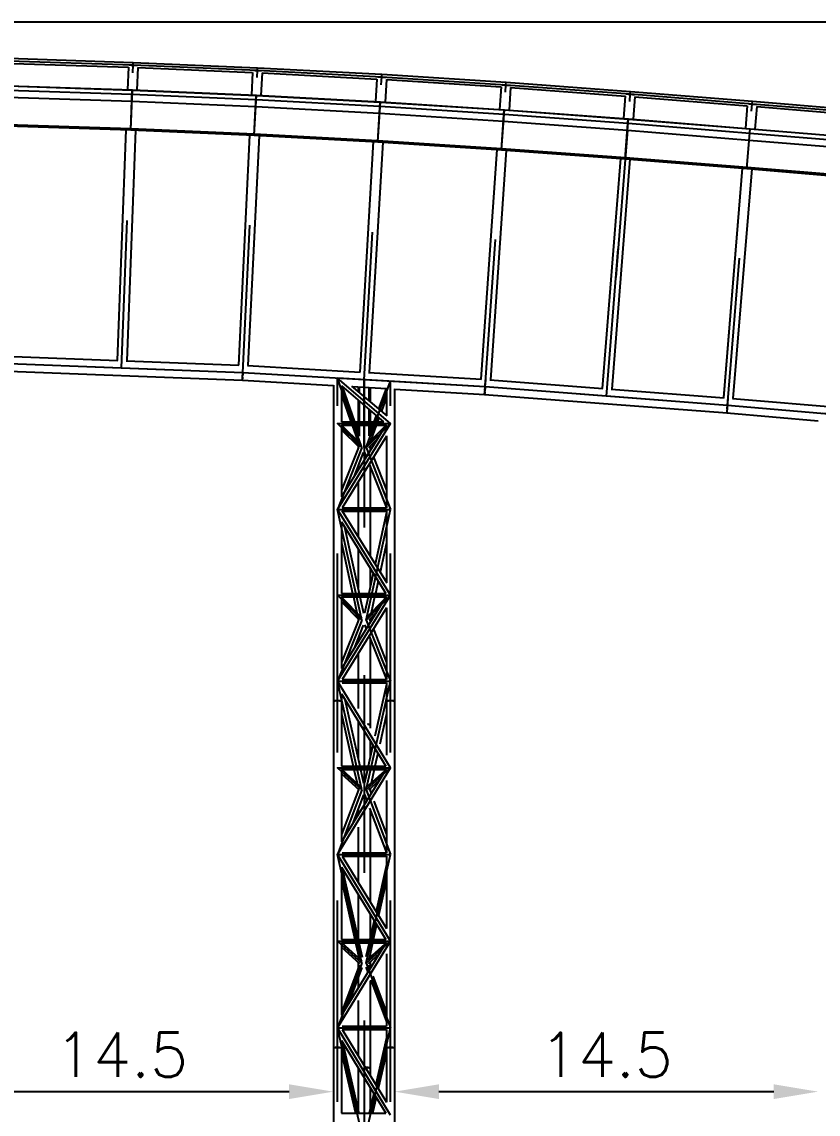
# Model space of a CAD drawing. Header units: millimetres. Extents: x 150209.93 to 150215.05, y 136675.65 to 136679.93.
# Drawn here: x 150212.716 to 150213.255, y 136679.195 to 136679.934 of the extents above; entities that cross this region are included whole.
import ezdxf

# ---------------------------------------------------------------- set-up
doc = ezdxf.new("R2010")
doc.units = ezdxf.units.MM
doc.header["$LTSCALE"] = 0.25
doc.linetypes.add('CENTER', pattern=[50.8, 31.75, -6.35, 6.35, -6.35])
doc.linetypes.add('XKITLINE00', pattern=[0])
doc.styles.add('ROMANS', font='romans.shx')
doc.dimstyles.new('MD300', dxfattribs={"dimtxt": 2.5, "dimasz": 2.5, "dimexe": 1, "dimexo": 1, "dimgap": 0.5, "dimtad": 1, "dimdec": 1, "dimlfac": 50, "dimrnd": 0.5, "dimdsep": 46, "dimtxsty": 'ROMANS', "dimcen": 1, "dimclrd": 146, "dimclre": 146, "dimclrt": 30, "dimadec": 1, "dimazin": 2, "dimtfac": 1, "dimtdec": 1, "dimtmove": 0, "dimatfit": 1, "dimfxl": 1, "dimtolj": 1, "dimtzin": 0, "dimlwd": -1, "dimlwe": -1, "dimarcsym": 0})

# ---------------------------------------------------------------- blocks, each defined once
blk = doc.blocks.new('çatıı')
at = {"color": 8, "linetype": 'CENTER'}
for p, q in [((18893.6, 21383.8), (19314.1, 21369.9)), ((19275, 20343.6), (19314.1, 21369.9)), ((19314.1, 21369.9), (19734.4, 21351.7)), ((19685, 20327.9), (19734.4, 21351.7)), ((19734.4, 21351.7), (20155, 21329.3)), ((20095, 20303.9), (20155, 21329.3)), ((20155, 21329.3), (20575.3, 21302.5)), ((20505, 20280), (20575.3, 21302.5)), ((20575.3, 21302.5), (20995.8, 21271.5)), ((18890.2, 21260.3), (19309.4, 21246.5)), ((20915, 20248.4), (20995.8, 21271.5)), ((20995.8, 21271.5), (21408.3, 21238.4)), ((19275, 20343.6), (19309.4, 21246.5)), ((19309.4, 21246.5), (19728.5, 21228.4)), ((19685, 20327.9), (19728.5, 21228.4)), ((19728.5, 21228.4), (20147.8, 21206)), ((21325, 20216.8), (21408.3, 21238.4)), ((21408.3, 21238.4), (21821.7, 21204)), ((20095, 20303.9), (20147.8, 21206)), ((20147.8, 21206), (20566.8, 21179.3)), ((19305.8, 21153), (18887.6, 21166.8)), ((19724, 21134.9), (19305.8, 21153)), ((20505, 20280), (20566.8, 21179.3)), ((20566.8, 21179.3), (20986.1, 21148.4)), ((20986.1, 21148.4), (20915, 20248.4)), ((20986.1, 21148.4), (21398.3, 21115.3)), ((20142.3, 21112.6), (19724, 21134.9)), ((20560.4, 21086), (20142.3, 21112.6)), ((21325, 20216.8), (21398.3, 21115.3)), ((21398.3, 21115.3), (21811.3, 21081)), ((20979.1, 21055), (20560.4, 21086)), ((21390.7, 21022), (20979.1, 21055)), ((21803.4, 20987.7), (21390.7, 21022)), ((19685, 20327.9), (18865, 20359.2)), ((19685, 20327.9), (18865, 20359.2)), ((19275, 20343.6), (18865, 20359.2)), ((19685, 20327.9), (19275, 20343.6)), ((20505, 20280), (19685, 20327.9)), ((20505, 20280), (19685, 20327.9)), ((20095, 20303.9), (19685, 20327.9)), ((20185, 20156.3), (20005, 20309.2)), ((20005, 19215.5), (20005, 20309.2)), ((20087.5, 20074.6), (20005, 20309.2)), ((20505, 20280), (20095, 20303.9)), ((20095, 20303.9), (20095, 19135.4)), ((20095, 20074.6), (20095, 20303.9)), ((20102.5, 20074.6), (20185, 20298.7)), ((20185, 19215.5), (20185, 20298.7)), ((20915, 20248.4), (20505, 20280)), ((21325, 20216.8), (20505, 20280)), ((21325, 20216.8), (20505, 20280)), ((21325, 20216.8), (20915, 20248.4)), ((21735, 20182), (21325, 20216.8)), ((22145, 20147.3), (21325, 20216.8)), ((22145, 20147.3), (21325, 20216.8)), ((20005, 20156.3), (20087.5, 20074.6)), ((20005, 20156.3), (20185, 20156.3)), ((20005, 19865.3), (20185, 20156.3)), ((20185, 20156.3), (20102.5, 20074.6)), ((20087.5, 20074.6), (20005, 19865.3)), ((20102.5, 20074.6), (20185, 19865.3)), ((20185, 19574.4), (20005, 19865.3)), ((20087.5, 19490.2), (20005, 19865.3)), ((20005, 19865.3), (20185, 19865.3)), ((20102.5, 19490.2), (20185, 19865.3)), ((20005, 19283.4), (20185, 19574.4)), ((20005, 19574.4), (20087.5, 19490.2)), ((20005, 19574.4), (20185, 19574.4)), ((20185, 19574.4), (20102.5, 19490.2)), ((20087.5, 19490.2), (20005, 19283.4)), ((20102.5, 19490.2), (20185, 19283.4)), ((20005, 19283.4), (20185, 19283.4)), ((20185, 18990.6), (20005, 19283.4)), ((20087.5, 18916.1), (20005, 19283.4)), ((20102.5, 18916.1), (20185, 19283.4)), ((20005, 18041.9), (20005, 19215.5)), ((20185, 18041.9), (20185, 19215.5)), ((20095, 19135.4), (20095, 17973.6)), ((20005, 18697.2), (20185, 18990.6)), ((20005, 18990.6), (20185, 18990.6)), ((20005, 18990.6), (20087.5, 18916.1)), ((20185, 18990.6), (20102.5, 18916.1)), ((20087.5, 18916.1), (20005, 18697.2)), ((20102.5, 18916.1), (20185, 18697.2)), ((20005, 18697.2), (20185, 18697.2)), ((20087.5, 18329.3), (20005, 18697.2)), ((20185, 18403.8), (20005, 18697.2)), ((20102.5, 18329.3), (20185, 18697.2)), ((20005, 18403.8), (20087.5, 18329.3)), ((20005, 18110.4), (20185, 18403.8)), ((20005, 18403.8), (20185, 18403.8)), ((20185, 18403.8), (20102.5, 18329.3)), ((20087.5, 18329.3), (20005, 18110.4)), ((20102.5, 18329.3), (20185, 18110.4)), ((20087.5, 17753.3), (20005, 18110.4)), ((20185, 17815.4), (20005, 18110.4)), ((20005, 18110.4), (20185, 18110.4)), ((20102.5, 17753.3), (20185, 18110.4)), ((20005, 16860.1), (20005, 18041.9)), ((20185, 16860.1), (20185, 18041.9)), ((20095, 17973.6), (20095, 16804.9))]:
    blk.add_line(p, q, dxfattribs=at)
at = {"color": 8, "linetype": 'XKITLINE00'}
for p, q in [((18893.9, 21392.2), (19314.4, 21378.3)), ((18909.5, 21374.9), (19297.7, 21362)), ((19300.3, 21369.9), (19300.7, 21369.9)), ((19300.7, 21369.9), (19302.7, 21369.6)), ((19301, 21369.9), (19301.1, 21369.9)), ((19301.1, 21369.9), (19303.1, 21369.6)), ((19302.7, 21369.6), (19305.1, 21369.4)), ((19303.1, 21369.6), (19305.4, 21369.4)), ((19305.1, 21369.4), (19307.9, 21369.2)), ((19305.4, 21369.4), (19308.1, 21369.2)), ((19307.9, 21369.2), (19310.9, 21369)), ((19308.1, 21369.2), (19311, 21369.1)), ((19310.9, 21369), (19314.1, 21368.9)), ((19311, 21369.1), (19314.1, 21368.9)), ((19314.1, 21369.9), (19314.4, 21378.3)), ((19314.1, 21369.9), (19314.5, 21378.3)), ((19314.1, 21369.9), (19314.1, 21368.9)), ((19314.1, 21369.9), (19314.1, 21368.9)), ((19314.1, 21368.9), (19317.1, 21368.8)), ((19314.5, 21378.3), (19734.8, 21360.1)), ((19297.7, 21362), (19294.7, 21285.5)), ((19314.1, 21368.9), (19317.2, 21368.8)), ((19317.1, 21368.8), (19320, 21368.8)), ((19317.2, 21368.8), (19320.3, 21368.7)), ((19320, 21368.8), (19322.7, 21368.8)), ((19320.3, 21368.7), (19323, 21368.7)), ((19322.7, 21368.8), (19325.1, 21368.8)), ((19323, 21368.7), (19325.5, 21368.8)), ((19325.1, 21368.8), (19327.1, 21368.9)), ((19325.5, 21368.8), (19327.5, 21368.8)), ((19329.9, 21360.8), (19327, 21284.3)), ((19327.1, 21368.9), (19327.2, 21368.9)), ((19327.5, 21368.8), (19327.8, 21368.9)), ((19329.9, 21360.8), (19718, 21344)), ((19717.9, 21344.1), (19714.2, 21267.5)), ((19720.7, 21351.9), (19721, 21351.8)), ((19721, 21351.8), (19723, 21351.6)), ((19721.3, 21351.9), (19721.5, 21351.8)), ((19721.5, 21351.8), (19723.4, 21351.6)), ((19723, 21351.6), (19725.4, 21351.3)), ((19723.4, 21351.6), (19725.8, 21351.3)), ((19725.4, 21351.3), (19728.2, 21351.1)), ((19725.8, 21351.3), (19728.4, 21351.1)), ((19728.2, 21351.1), (19731.3, 21350.9)), ((19728.4, 21351.1), (19731.4, 21350.9)), ((19731.3, 21350.9), (19734.4, 21350.7)), ((19731.4, 21350.9), (19734.4, 21350.8)), ((19734.4, 21351.7), (19734.9, 21360.1)), ((19734.4, 21351.7), (19734.8, 21360.1)), ((19734.4, 21351.7), (19734.4, 21350.8)), ((19734.4, 21351.7), (19734.4, 21350.8)), ((19734.4, 21350.8), (19737.4, 21350.6)), ((19734.4, 21350.7), (19737.5, 21350.6)), ((19734.9, 21360.1), (20155.4, 21337.7)), ((19737.4, 21350.6), (19740.4, 21350.6)), ((19737.5, 21350.6), (19740.6, 21350.5)), ((19740.4, 21350.6), (19743.1, 21350.5)), ((19740.6, 21350.5), (19743.4, 21350.5)), ((19743.1, 21350.5), (19745.4, 21350.5)), ((19743.4, 21350.5), (19745.8, 21350.5)), ((19745.4, 21350.5), (19747.4, 21350.6)), ((19745.8, 21350.5), (19747.8, 21350.5)), ((19750.2, 21342.5), (19746.5, 21266)), ((19747.4, 21350.6), (19747.5, 21350.6)), ((19747.8, 21350.5), (19748.2, 21350.6)), ((19750.1, 21342.5), (20138.4, 21321.8)), ((20155, 21329.3), (20155.5, 21337.7)), ((20155, 21329.3), (20155.4, 21337.7)), ((20155.5, 21337.7), (20575.8, 21310.9)), ((18891.9, 21298.8), (19310.2, 21285)), ((18891.9, 21298.3), (19310.2, 21284.5)), ((20138.4, 21321.8), (20133.9, 21245.3)), ((20141.2, 21329.6), (20141.6, 21329.5)), ((20141.6, 21329.5), (20143.5, 21329.2)), ((20141.8, 21329.5), (20142, 21329.5)), ((20142, 21329.5), (20143.9, 21329.2)), ((20143.5, 21329.2), (20146, 21329)), ((20143.9, 21329.2), (20146.3, 21329)), ((20146, 21329), (20148.8, 21328.7)), ((20146.3, 21329), (20149, 21328.7)), ((20148.8, 21328.7), (20151.8, 21328.5)), ((20149, 21328.7), (20151.9, 21328.5)), ((20151.8, 21328.5), (20154.9, 21328.3)), ((20151.9, 21328.5), (20154.9, 21328.3)), ((20155, 21329.3), (20154.9, 21328.3)), ((20155, 21329.3), (20154.9, 21328.3)), ((20154.9, 21328.3), (20158.1, 21328.1)), ((20154.9, 21328.3), (20158, 21328.1)), ((20158, 21328.1), (20160.9, 21328)), ((20158.1, 21328.1), (20161.1, 21328)), ((20160.9, 21328), (20163.6, 21328)), ((20161.1, 21328), (20163.9, 21327.9)), ((20163.6, 21328), (20166, 21328)), ((20163.9, 21327.9), (20166.3, 21327.9)), ((20166, 21328), (20167.9, 21328)), ((20170.6, 21319.9), (20166.1, 21243.4)), ((20166.3, 21327.9), (20168.4, 21327.9)), ((20167.9, 21328), (20168.1, 21328)), ((20168.4, 21327.9), (20168.7, 21328)), ((20170.6, 21319.9), (20558.6, 21295.2)), ((20558.6, 21295.2), (20553.3, 21218.8)), ((20561.5, 21303), (20561.8, 21302.9)), ((20561.8, 21302.9), (20563.8, 21302.6)), ((20562.1, 21302.9), (20562.3, 21302.9)), ((20562.3, 21302.9), (20564.2, 21302.6)), ((20563.8, 21302.6), (20566.3, 21302.3)), ((20564.2, 21302.6), (20566.6, 21302.3)), ((20566.3, 21302.3), (20569.1, 21302)), ((20566.6, 21302.3), (20569.3, 21302.1)), ((20569.1, 21302), (20572.1, 21301.8)), ((20569.3, 21302.1), (20572.2, 21301.8)), ((20572.1, 21301.8), (20575.2, 21301.5)), ((20572.2, 21301.8), (20575.2, 21301.6)), ((20575.3, 21302.5), (20575.2, 21301.6)), ((20575.3, 21302.5), (20575.2, 21301.6)), ((20575.2, 21301.6), (20578.3, 21301.4)), ((20575.2, 21301.5), (20578.4, 21301.3)), ((20575.3, 21302.5), (20575.9, 21310.9)), ((20575.3, 21302.5), (20575.8, 21310.9)), ((20575.9, 21310.9), (20996.4, 21279.9)), ((20578.3, 21301.4), (20581.2, 21301.2)), ((20578.4, 21301.3), (20581.4, 21301.2)), ((20581.2, 21301.2), (20583.9, 21301.1)), ((20581.4, 21301.2), (20584.2, 21301.1)), ((20583.9, 21301.1), (20586.2, 21301.1)), ((20584.2, 21301.1), (20586.6, 21301)), ((20586.2, 21301.1), (20588.2, 21301.1)), ((20586.6, 21301), (20588.6, 21301.1)), ((20588.2, 21301.1), (20588.4, 21301.1)), ((20588.6, 21301.1), (20589, 21301.1)), ((18891.4, 21284), (19309.7, 21270.1)), ((19305.7, 21149.6), (19310.2, 21285)), ((19305.7, 21149.6), (19311.5, 21284.9)), ((19310.9, 21270.1), (19729, 21252)), ((19311.5, 21284.9), (19729.7, 21266.9)), ((19311.5, 21284.5), (19729.7, 21266.4)), ((19723.8, 21131.5), (19729.7, 21266.9)), ((19723.8, 21131.5), (19731, 21266.8)), ((19731, 21266.8), (20149.4, 21244.5)), ((19731, 21266.3), (20149.3, 21244)), ((20590.8, 21293), (20585.6, 21216.6)), ((20590.8, 21293), (20979.1, 21264.3)), ((20979, 21264.3), (20973, 21187.9)), ((20982, 21272), (20982.4, 21272)), ((20982.4, 21272), (20984.4, 21271.7)), ((20982.7, 21272), (20982.8, 21272)), ((20982.8, 21272), (20984.8, 21271.7)), ((20984.4, 21271.7), (20986.8, 21271.4)), ((20984.8, 21271.7), (20987.1, 21271.4)), ((20986.8, 21271.4), (20989.6, 21271)), ((20987.1, 21271.4), (20989.8, 21271.1)), ((20989.6, 21271), (20992.6, 21270.7)), ((20989.8, 21271.1), (20992.7, 21270.8)), ((20992.6, 21270.7), (20995.7, 21270.5)), ((20992.7, 21270.8), (20995.7, 21270.5)), ((20995.8, 21271.5), (20995.7, 21270.5)), ((20995.8, 21271.5), (20995.7, 21270.5)), ((20995.7, 21270.5), (20998.9, 21270.2)), ((20995.7, 21270.5), (20998.8, 21270.3)), ((20995.8, 21271.5), (20996.5, 21279.9)), ((20995.8, 21271.5), (20996.4, 21279.9)), ((20996.5, 21279.9), (21409, 21246.8)), ((20998.8, 21270.3), (21001.7, 21270.1)), ((20998.9, 21270.2), (21001.9, 21270.1)), ((21001.7, 21270.1), (21004.4, 21270)), ((21001.9, 21270.1), (21004.7, 21269.9)), ((21004.4, 21270), (21006.7, 21269.9)), ((21004.7, 21269.9), (21007.1, 21269.9)), ((21011.2, 21261.8), (21005.2, 21185.5)), ((21006.7, 21269.9), (21008.7, 21269.9)), ((21007.1, 21269.9), (21009.1, 21269.9)), ((21008.7, 21269.9), (21008.9, 21269.9)), ((21009.1, 21269.9), (21009.5, 21269.9)), ((21011.2, 21261.8), (21391.6, 21231.3)), ((19730.2, 21252), (20148.6, 21229.6)), ((20142.1, 21109.2), (20149.4, 21244.5)), ((20142.1, 21109.2), (20150.7, 21244.4)), ((20149.8, 21229.6), (20567.8, 21203)), ((20150.7, 21244.4), (20568.8, 21217.8)), ((20150.7, 21243.9), (20568.8, 21217.3)), ((21391.6, 21231.3), (21385.3, 21155)), ((21394.6, 21239), (21394.9, 21238.9)), ((21394.9, 21238.9), (21396.9, 21238.6)), ((21395.2, 21238.9), (21395.4, 21238.9)), ((21395.4, 21238.9), (21397.3, 21238.6)), ((21396.9, 21238.6), (21399.3, 21238.3)), ((21397.3, 21238.6), (21399.6, 21238.3)), ((21399.3, 21238.3), (21402.1, 21238)), ((21399.6, 21238.3), (21402.3, 21238)), ((21402.1, 21238), (21405.1, 21237.7)), ((21402.3, 21238), (21405.2, 21237.7)), ((21405.1, 21237.7), (21408.2, 21237.4)), ((21405.2, 21237.7), (21408.3, 21237.4)), ((21408.2, 21237.4), (21411.4, 21237.2)), ((21408.3, 21237.4), (21409, 21246.8)), ((21408.3, 21237.4), (21409, 21246.8)), ((21408.3, 21237.4), (21411.3, 21237.2)), ((21409, 21246.8), (21822.4, 21212.4)), ((21411.3, 21237.2), (21414.2, 21237)), ((21411.4, 21237.2), (21414.4, 21237)), ((21414.2, 21237), (21416.9, 21236.9)), ((21414.4, 21237), (21417.2, 21236.8)), ((21416.9, 21236.9), (21419.3, 21236.8)), ((21417.2, 21236.8), (21419.7, 21236.8)), ((21423.7, 21228.7), (21417.5, 21152.3)), ((21419.3, 21236.8), (21421.2, 21236.8)), ((21419.7, 21236.8), (21421.7, 21236.7)), ((21421.2, 21236.8), (21421.4, 21236.8)), ((21421.7, 21236.7), (21422, 21236.8)), ((21423.7, 21228.7), (21804.9, 21197)), ((20560.1, 21082.6), (20570.1, 21217.7)), ((20560.2, 21082.6), (20568.8, 21217.8)), ((20569, 21202.9), (20987.8, 21172)), ((20570.1, 21217.7), (20988.9, 21186.8)), ((20570.1, 21217.2), (20988.8, 21186.3)), ((20978.9, 21051.7), (20988.9, 21186.8)), ((20978.9, 21051.7), (20989.7, 21186.7)), ((20989.7, 21186.7), (21401.2, 21153.7)), ((20989.7, 21186.2), (21401.2, 21153.2)), ((18887.4, 21163.4), (19305.7, 21149.6)), ((18887.5, 21163.5), (19305.7, 21149.7)), ((18887.6, 21166.8), (19305.8, 21153)), ((19289.6, 21150.1), (19259.8, 20369.6)), ((19289.6, 21150.1), (19259.9, 20369.6)), ((19321.8, 21148.9), (19292.1, 20368.3)), ((19321.8, 21148.9), (19292.1, 20368.3)), ((19305.7, 21149.7), (19305.7, 21149.7)), ((19305.7, 21149.7), (19723.8, 21131.7)), ((19305.7, 21149.7), (19305.7, 21149.7)), ((19305.7, 21149.6), (19723.8, 21131.5)), ((19305.8, 21153), (19724, 21134.9)), ((20988.5, 21171.9), (21400, 21138.9)), ((21390.4, 21018.7), (21401.2, 21153.7)), ((21390.4, 21018.7), (21401.6, 21153.7)), ((21401.6, 21153.7), (21814.3, 21119.3)), ((21401.6, 21153.2), (21814.3, 21118.9)), ((19707.7, 21132.2), (19670.1, 20353.9)), ((19707.7, 21132.2), (19670.1, 20353.9)), ((19739.9, 21130.7), (19702.3, 20352.4)), ((19739.9, 21130.7), (19702.3, 20352.4)), ((19723.8, 21131.7), (19723.8, 21131.7)), ((19723.8, 21131.7), (20142.1, 21109.3)), ((19723.8, 21131.7), (19723.8, 21131.7)), ((19723.8, 21131.5), (20142.1, 21109.2)), ((19724, 21134.9), (20142.3, 21112.6)), ((20142.3, 21112.6), (20560.4, 21086)), ((21400.4, 21138.9), (21813.1, 21104.5)), ((20126, 21110), (20080.4, 20330.2)), ((20158.2, 21108.2), (20112.6, 20328.4)), ((20142.1, 21109.3), (20560.2, 21082.7)), ((20142.1, 21109.3), (20142.1, 21109.3)), ((20142.1, 21109.3), (20142.1, 21109.3)), ((20142.1, 21109.2), (20560.2, 21082.6)), ((20544, 21083.6), (20490.6, 20306.2)), ((20576.3, 21081.4), (20522.8, 20304.1)), ((20560.1, 21082.6), (20978.9, 21051.7)), ((20560.2, 21082.7), (20978.9, 21051.8)), ((20560.2, 21082.7), (20560.2, 21082.7)), ((20560.2, 21082.7), (20560.2, 21082.7)), ((20560.4, 21086), (20979.1, 21055)), ((20962.4, 21052.9), (20900.9, 20274.9)), ((20962.3, 21052.9), (20900.9, 20274.9)), ((20994.5, 21050.4), (20933.1, 20272.5)), ((20994.5, 21050.4), (20933.1, 20272.5)), ((20978.9, 21051.8), (20978.9, 21051.8)), ((20978.9, 21051.8), (21390.4, 21018.8)), ((20978.9, 21051.8), (20978.9, 21051.8)), ((20978.9, 21051.7), (21390.4, 21018.7)), ((20979.1, 21055), (21390.7, 21022)), ((21374.3, 21019.9), (21311, 20243.3)), ((21374.3, 21019.9), (21311, 20243.4)), ((21406.5, 21017.3), (21343.1, 20240.7)), ((21406.5, 21017.3), (21343.2, 20240.7)), ((21390.4, 21018.8), (21803.1, 20984.5)), ((21390.4, 21018.7), (21803.1, 20984.3)), ((21390.7, 21022), (21803.4, 20987.7)), ((18879.9, 20384), (19261.8, 20369.5)), ((18864, 20333.8), (19683.8, 20302.6)), ((19290.2, 20368.4), (19672, 20353.8)), ((19685, 20327.9), (19685.9, 20351.4)), ((19685, 20327.9), (19686.4, 20351.4)), ((19700.4, 20352.5), (20082.3, 20330.1)), ((19683.6, 20303.8), (19683.8, 20307.4)), ((19683.9, 20310), (19683.8, 20307.4)), ((19683.8, 20302.6), (19991.3, 20284.6)), ((19684.1, 20313), (19683.9, 20310)), ((19684.1, 20313), (19685, 20327.9)), ((19684.1, 20303.8), (19684.2, 20307.4)), ((19684.1, 20305.3), (19684.1, 20305.3)), ((19684.1, 20303.8), (19684.1, 20303.8)), ((19684.2, 20307.4), (19684.4, 20313)), ((19684.2, 20307.4), (19684.2, 20307.4)), ((19684.3, 20310), (19684.3, 20310)), ((19684.4, 20313), (19684.7, 20320.1)), ((19684.4, 20313), (19684.4, 20313)), ((19684.6, 20316.4), (19684.6, 20316.4)), ((19684.8, 20324), (19684.7, 20320.1)), ((19684.7, 20320.1), (19684.7, 20320.1)), ((19685, 20327.9), (19684.8, 20324)), ((19685.2, 20332.8), (19685.3, 20332.8)), ((19685.2, 20332.6), (19685.3, 20332.6)), ((20110.6, 20328.5), (20492.6, 20306.1)), ((20505, 20280), (20506.4, 20303.4)), ((20505, 20280), (20506.8, 20303.4)), ((20520.9, 20304.2), (20902.8, 20274.8)), ((19991.3, 20285.4), (19991.3, 19215.5)), ((20018.6, 20283.6), (20018.6, 20162)), ((20018.6, 20283.2), (20161.4, 20162)), ((20018.6, 20283), (20019, 20283)), ((20020.8, 20281.4), (20062.8, 20162)), ((20053.2, 20282.6), (20171.7, 20182)), ((20055.3, 20280.8), (20171.3, 20274)), ((20074.7, 20279.7), (20074.7, 20264.3)), ((20078.9, 20279.4), (20078.9, 20260.8)), ((20111.1, 20277.6), (20111.1, 20233.4)), ((20115.3, 20277.3), (20115.3, 20229.8)), ((20169.9, 20274.1), (20144.5, 20205)), ((20171.3, 20274.8), (20171.3, 20182.2)), ((20198.6, 20273.3), (20198.6, 19215.5)), ((20198.6, 20272.4), (20503.5, 20254.6)), ((20503.4, 20259.5), (20503.8, 20265.1)), ((20504.1, 20268.5), (20503.8, 20265.1)), ((20503.9, 20262), (20503.8, 20259.4)), ((20503.9, 20262), (20504.5, 20272.1)), ((20503.9, 20262), (20503.9, 20262)), ((20504.1, 20268.5), (20505, 20280)), ((20504.1, 20265.1), (20504.1, 20265.1)), ((20504.3, 20268.4), (20504.3, 20268.4)), ((20504.8, 20276), (20504.5, 20272.1)), ((20504.5, 20272.1), (20504.5, 20272.1)), ((20505, 20280), (20504.8, 20276)), ((20505.3, 20284.8), (20505.4, 20284.8)), ((20505.3, 20284.6), (20505.4, 20284.6)), ((20931.2, 20272.6), (21312.9, 20243.2)), ((20018.6, 20253.2), (20050.7, 20162)), ((20074.7, 20235.6), (20074.7, 20162)), ((20078.9, 20232.1), (20078.9, 20162)), ((20171.3, 20245.2), (20153.7, 20197.2)), ((20503.1, 20254.9), (20503, 20254.6)), ((20503, 20254.6), (21323, 20191.5)), ((20503.1, 20255.9), (20503.4, 20259.5)), ((20503.1, 20255.9), (20503.1, 20254.9)), ((20503.5, 20254.9), (20503.7, 20257.4)), ((20503.5, 20254.9), (20503.5, 20254.9)), ((20503.5, 20254.9), (20503.5, 20254.6)), ((20503.6, 20255.8), (20503.6, 20255.8)), ((20503.8, 20259.4), (20503.7, 20257.4)), ((20503.7, 20257.4), (20503.7, 20257.4)), ((20503.8, 20259.4), (20503.8, 20259.4)), ((21323.1, 20194.2), (21327, 20240.2)), ((21324.1, 20205.3), (21326.8, 20240.2)), ((21341.2, 20240.9), (21723, 20208.5)), ((20111.1, 20204.7), (20111.1, 20162)), ((20115.3, 20201.1), (20115.3, 20162)), ((21322.9, 20191.8), (21322.8, 20191.5)), ((21322.8, 20191.5), (21631.3, 20165.3)), ((21323, 20192.7), (21322.9, 20191.8)), ((21323.1, 20194.2), (21323, 20192.7)), ((21323.1, 20191.8), (21323, 20191.5)), ((21323.1, 20192.7), (21323.8, 20201.9)), ((21323.1, 20192.7), (21323.1, 20191.8)), ((21324.1, 20205.3), (21323.8, 20201.9)), ((21325.4, 20221.6), (21325.4, 20221.6)), ((21325.4, 20221.4), (21325.4, 20221.4)), ((20169.4, 20151.8), (20018.4, 19907.8)), ((20018.5, 20162), (20162.3, 20162)), ((20018.6, 20150.8), (20018.6, 19908.1)), ((20018.6, 20150.6), (20168.6, 20150.6)), ((20018.8, 20150.6), (20083.7, 20086.3)), ((20054.7, 20150.6), (20074, 20095.9)), ((20066.8, 20150.6), (20078.9, 20116.3)), ((20074.7, 20150.6), (20074.7, 20128.2)), ((20078.9, 20150.6), (20078.9, 20113.4)), ((20111.1, 20150.6), (20111.1, 20114.3)), ((20124.4, 20150.6), (20111.1, 20114.4)), ((20115.3, 20150.6), (20115.3, 20125.7)), ((20136.5, 20150.6), (20116.6, 20096.5)), ((20136.4, 20183.2), (20128.6, 20162)), ((20145.6, 20175.4), (20140.7, 20162)), ((20018.6, 20134.8), (20078.5, 20075.6)), ((20171.3, 20113.5), (20021.3, 19871)), ((20107.3, 20087.4), (20164.6, 20144.1)), ((20171.3, 20113.6), (20171.3, 19871)), ((20075.9, 20075), (20018.6, 19929.8)), ((20074.7, 20079.4), (20074.7, 20072)), ((20111, 20075), (20139.2, 20102.9)), ((20115.3, 20079.3), (20115.3, 20071.9)), ((20092.6, 20057.6), (20060, 19974.9)), ((20097.2, 20058.3), (20102.8, 20044.1)), ((20114.3, 20074.5), (20117.1, 20067.3)), ((20127.1, 20042), (20171.3, 19929.8)), ((20074.7, 20012.3), (20074.7, 19998.7)), ((20112.7, 20018.8), (20171, 19871)), ((20115.3, 20012.3), (20115.3, 19871)), ((20074.7, 19957.3), (20074.7, 19871)), ((20020.4, 19861.1), (20171.7, 19616.7)), ((20020.9, 19871), (20171.5, 19871)), ((20021.3, 19859.6), (20171.3, 19859.6)), ((20074.7, 19859.6), (20074.7, 19773.4)), ((20115.3, 19859.6), (20115.3, 19707.8)), ((20171.3, 19854.3), (20132.9, 19679.3)), ((20171.3, 19859.8), (20171.3, 19617.2)), ((20018.6, 19822.8), (20018.6, 19580.1)), ((20018.6, 19822.6), (20168.7, 19580.1)), ((20029.4, 19805.1), (20078.9, 19580.1)), ((20018.6, 19752.4), (20056.5, 19580.1)), ((20171.3, 19752.3), (20149.4, 19652.6)), ((20074.7, 19732), (20074.7, 19599.3)), ((20126.2, 19648.8), (20111.1, 19580.1)), ((20115.3, 19666.3), (20115.3, 19599.4)), ((20142.7, 19622), (20133.5, 19580.1)), ((20169.4, 19569.9), (20018.4, 19325.8)), ((20018.5, 19580.1), (20169.1, 19580.1)), ((20018.6, 19568.9), (20018.6, 19326.2)), ((20018.6, 19568.7), (20168.6, 19568.7)), ((20018.6, 19568.5), (20087.6, 19498.2)), ((20059, 19568.7), (20070.8, 19515.3)), ((20081.4, 19568.7), (20093.6, 19513.4)), ((20108.5, 19568.7), (20096.6, 19514.4)), ((20163.8, 19560.8), (20103.9, 19499.7)), ((20131, 19568.7), (20119.2, 19515.3)), ((20018.6, 19552.4), (20078.5, 19491.3)), ((20171.3, 19531.6), (20021.3, 19289.1)), ((20171.3, 19531.7), (20171.3, 19289.1)), ((20075.9, 19490.7), (20018.6, 19347.2)), ((20074.7, 19495.3), (20074.7, 19487.7)), ((20075.3, 19494.6), (20075.3, 19494.6)), ((20136.7, 19517), (20111, 19490.8)), ((20114.2, 19490.2), (20116.5, 19484.5)), ((20114.7, 19494.5), (20114.6, 19494.1)), ((20115.3, 19495.2), (20115.3, 19487.6)), ((20092.7, 19473.8), (20061.5, 19395.5)), ((20097, 19474.5), (20102.2, 19461.4)), ((20126.6, 19459.3), (20171.3, 19347.1)), ((20074.7, 19428.6), (20074.7, 19416.8)), ((20112.3, 19436.2), (20171, 19289.1)), ((20115.3, 19428.6), (20115.3, 19289.1)), ((20074.7, 19375.4), (20074.7, 19289.1)), ((20020.9, 19289.1), (20171.5, 19289.1)), ((20021.3, 19277.7), (20171.3, 19277.7)), ((20074.7, 19277.7), (20074.7, 19190.8)), ((20115.3, 19277.7), (20115.3, 19135.4)), ((20171.3, 19272.6), (20132, 19097.5)), ((20171.3, 19277.9), (20171.3, 19215.5)), ((20018.6, 19241.1), (20018.6, 19215.5)), ((20018.6, 19240.4), (20168.7, 18996.3)), ((19991.7, 19216.2), (19991.3, 19215.5)), ((19991.7, 19216.1), (19991.3, 19215.5)), ((19991.3, 19215.5), (19991.3, 18041.9)), ((19991.7, 19216.2), (19992.7, 19216.9)), ((19991.7, 19216.1), (19992.7, 19216.7)), ((19992.7, 19216.9), (19994.3, 19217.6)), ((19992.7, 19216.7), (19994.3, 19217.3)), ((19994.3, 19217.6), (19996.5, 19218.1)), ((19994.3, 19217.3), (19996.5, 19217.7)), ((19994.3, 19217.3), (19994.8, 19217.5)), ((19994.8, 19217.5), (19996.9, 19218)), ((19996.5, 19218.1), (19999.1, 19218.5)), ((19996.5, 19217.7), (19999.1, 19218.1)), ((19996.9, 19218), (19999.3, 19218.4)), ((19999.1, 19218.5), (20002, 19218.7)), ((19999.1, 19218.1), (20002, 19218.3)), ((19999.3, 19218.4), (20002.1, 19218.6)), ((20002, 19218.7), (20005, 19218.8)), ((20002, 19218.3), (20005, 19218.4)), ((20002.1, 19218.6), (20005, 19218.7)), ((20005, 19218.8), (20008, 19218.7)), ((20005, 19218.7), (20007.9, 19218.6)), ((20005, 19218.4), (20008, 19218.3)), ((20007.9, 19218.6), (20010.7, 19218.4)), ((20008, 19218.7), (20010.9, 19218.5)), ((20008, 19218.3), (20010.9, 19218.1)), ((20010.7, 19218.4), (20013.1, 19218)), ((20010.9, 19218.5), (20013.5, 19218.1)), ((20010.9, 19218.1), (20013.5, 19217.7)), ((20013.1, 19218), (20015.2, 19217.5)), ((20013.5, 19218.1), (20015.7, 19217.6)), ((20013.5, 19217.7), (20015.7, 19217.3)), ((20015.2, 19217.5), (20015.7, 19217.3)), ((20015.7, 19217.6), (20017.3, 19216.9)), ((20015.7, 19217.3), (20017.3, 19216.7)), ((20017.3, 19216.9), (20018.3, 19216.2)), ((20017.3, 19216.7), (20018.3, 19216.1)), ((20018.3, 19216.2), (20018.6, 19215.5)), ((20018.3, 19216.1), (20018.6, 19215.5)), ((20018.6, 19215.5), (20018.6, 18996.3)), ((20030, 19222), (20080.7, 18996.3)), ((20171.7, 19216.2), (20171.3, 19215.5)), ((20171.3, 19215.5), (20171.3, 19033.6)), ((20171.7, 19216.1), (20171.4, 19215.5)), ((20171.7, 19216.2), (20172.7, 19216.9)), ((20171.7, 19216.1), (20172.7, 19216.7)), ((20172.7, 19216.9), (20174.3, 19217.5)), ((20172.7, 19216.7), (20174.3, 19217.3)), ((20174.3, 19217.5), (20176.5, 19218.1)), ((20174.3, 19217.3), (20176.5, 19217.7)), ((20174.4, 19217.3), (20174.8, 19217.5)), ((20174.8, 19217.5), (20176.9, 19218)), ((20176.5, 19218.1), (20179.1, 19218.5)), ((20176.5, 19217.7), (20179.1, 19218.1)), ((20176.9, 19218), (20179.3, 19218.3)), ((20179.1, 19218.5), (20182, 19218.7)), ((20179.1, 19218.1), (20182, 19218.3)), ((20179.3, 19218.3), (20182.1, 19218.6)), ((20182, 19218.7), (20185, 19218.8)), ((20182, 19218.3), (20185, 19218.4)), ((20182.1, 19218.6), (20185, 19218.7)), ((20185, 19218.8), (20188, 19218.7)), ((20185, 19218.7), (20187.9, 19218.6)), ((20185, 19218.4), (20188, 19218.3)), ((20187.9, 19218.6), (20190.7, 19218.3)), ((20188, 19218.7), (20190.9, 19218.5)), ((20188, 19218.3), (20190.9, 19218.1)), ((20190.7, 19218.3), (20193.1, 19218)), ((20190.9, 19218.5), (20193.5, 19218.1)), ((20190.9, 19218.1), (20193.5, 19217.7)), ((20193.1, 19218), (20195.2, 19217.5)), ((20193.5, 19218.1), (20195.7, 19217.5)), ((20193.5, 19217.7), (20195.7, 19217.3)), ((20195.2, 19217.5), (20195.6, 19217.3)), ((20195.7, 19217.5), (20197.3, 19216.9)), ((20195.7, 19217.3), (20197.3, 19216.7)), ((20197.3, 19216.9), (20198.3, 19216.2)), ((20197.3, 19216.7), (20198.3, 19216.1)), ((20198.3, 19216.2), (20198.6, 19215.5)), ((20198.3, 19216.1), (20198.6, 19215.5)), ((20198.6, 19215.5), (20198.6, 18041.9)), ((20018.6, 19172.8), (20058.3, 18996.3)), ((20171.3, 19172.7), (20148.5, 19070.8)), ((20074.7, 19149.3), (20074.7, 19135.4)), ((20075, 19136.2), (20074.7, 19135.4)), ((20075, 19136.1), (20074.7, 19135.4)), ((20074.7, 19135.4), (20074.7, 19023)), ((20075, 19136.2), (20075.9, 19136.9)), ((20075, 19136.1), (20075.9, 19136.8)), ((20075.9, 19136.9), (20077.4, 19137.7)), ((20075.9, 19136.8), (20077.4, 19137.5)), ((20077.4, 19137.7), (20079.4, 19138.3)), ((20077.4, 19137.5), (20079.4, 19138.1)), ((20079.4, 19138.3), (20081.2, 19138.7)), ((20079.4, 19138.1), (20081.3, 19138.5)), ((20106.4, 19139.2), (20108, 19138.9)), ((20106.6, 19138.9), (20108, 19138.7)), ((20108, 19138.9), (20110.5, 19138.3)), ((20108, 19138.7), (20110.5, 19138.1)), ((20110.5, 19138.3), (20112.6, 19137.7)), ((20110.5, 19138.1), (20112.6, 19137.5)), ((20112.6, 19137.7), (20114.1, 19136.9)), ((20112.6, 19137.5), (20114.1, 19136.8)), ((20114.1, 19136.9), (20115, 19136.2)), ((20114.1, 19136.8), (20115, 19136.1)), ((20115, 19136.2), (20115.3, 19135.4)), ((20115, 19136.1), (20115.3, 19135.4)), ((20115.3, 19135.4), (20115.3, 19124.8)), ((20115.3, 19083.2), (20115.3, 19023.1)), ((20125.2, 19067.1), (20109.3, 18996.3)), ((20141.6, 19040.4), (20131.7, 18996.3)), ((20169.4, 18986), (20018.4, 18739.9)), ((20018.5, 18996.3), (20169.1, 18996.3)), ((20018.6, 18985.1), (20018.6, 18740.3)), ((20018.6, 18984.9), (20168.7, 18984.9)), ((20018.6, 18970.6), (20078.8, 18916.3)), ((20019.8, 18984.9), (20086.9, 18924.3)), ((20060.8, 18984.9), (20071.3, 18938.4)), ((20083.3, 18984.9), (20093.7, 18938.5)), ((20106.7, 18984.9), (20096.5, 18939.5)), ((20102.8, 18924), (20166.9, 18981.8)), ((20129.2, 18984.9), (20118.7, 18938.4)), ((20111.3, 18916.5), (20145.9, 18947.7)), ((20171.3, 18947.5), (20171.3, 18702.9)), ((20075.9, 18916.3), (20018.6, 18764.5)), ((20092.8, 18899.1), (20055.7, 18800.6)), ((20074.7, 18920), (20074.7, 18913.2)), ((20096.9, 18899.8), (20104.4, 18880)), ((20114.3, 18915.9), (20118.9, 18903.6)), ((20115.3, 18920), (20115.3, 18913.1)), ((20128.6, 18877.9), (20171.3, 18764.4)), ((20074.7, 18851.1), (20074.7, 18831.6)), ((20114.1, 18854.3), (20171.2, 18702.9)), ((20115.3, 18851.1), (20115.3, 18702.9)), ((20074.7, 18790), (20074.7, 18702.9)), ((20021, 18702.9), (20171.5, 18702.9)), ((20021.1, 18691.7), (20171.4, 18446.8)), ((20021.3, 18691.5), (20171.3, 18691.5)), ((20074.7, 18691.5), (20074.7, 18604.4)), ((20115.3, 18691.5), (20115.3, 18538.2)), ((20171.3, 18691.7), (20171.3, 18446.9)), ((20018.6, 18654.3), (20018.6, 18409.5)), ((20018.6, 18654.1), (20168.7, 18409.5)), ((20021.5, 18649.5), (20075.3, 18409.5)), ((20171.3, 18662.4), (20135.9, 18504.6)), ((20018.6, 18610.5), (20063.7, 18409.5)), ((20171.3, 18610.3), (20144.5, 18490.6)), ((20074.7, 18562.8), (20074.7, 18412.3)), ((20115.3, 18496.6), (20115.3, 18412.5)), ((20129.1, 18474.1), (20114.6, 18409.5)), ((20137.7, 18460.1), (20126.3, 18409.5)), ((20169.4, 18399.2), (20018.4, 18153.1)), ((20018.5, 18409.5), (20169.1, 18409.5)), ((20018.6, 18398.3), (20018.6, 18153.5)), ((20018.6, 18398.1), (20168.7, 18398.1)), ((20018.6, 18383.8), (20080, 18328.5)), ((20019.8, 18398.1), (20087.4, 18337.1)), ((20066.3, 18398.1), (20078.1, 18345.5)), ((20077.9, 18398.1), (20088.8, 18349.6)), ((20112.1, 18398.1), (20101.4, 18350.5)), ((20102.4, 18336.9), (20166.9, 18395.1)), ((20123.8, 18398.1), (20112, 18345.5)), ((20074.7, 18360.6), (20074.7, 18348.6)), ((20110.2, 18328.6), (20145.9, 18360.9)), ((20115.3, 18360.4), (20115.3, 18348.5)), ((20171.3, 18360.8), (20171.3, 18116.1)), ((20079.4, 18324.1), (20018.6, 18162.8)), ((20088, 18314.6), (20041.1, 18190.1)), ((20074.7, 18333.2), (20074.7, 18311.5)), ((20101.7, 18315.3), (20107.9, 18298.9)), ((20110.8, 18323.4), (20115.4, 18311.2)), ((20115.3, 18333.3), (20115.3, 18311.5)), ((20074.7, 18279.3), (20074.7, 18244.9)), ((20115.3, 18269.4), (20115.3, 18116.1)), ((20117.6, 18273.2), (20171.3, 18130.5)), ((20125.1, 18285.4), (20171.3, 18162.8)), ((20074.7, 18203.2), (20074.7, 18116.1)), ((20021, 18116.1), (20171.5, 18116.1)), ((20021.1, 18104.9), (20171.3, 17858.8)), ((20021.2, 18104.7), (20171.3, 18104.7)), ((20074.7, 18104.7), (20074.7, 18017.1)), ((20115.3, 18104.7), (20115.3, 17973.6)), ((20171.3, 18104.9), (20171.3, 18041.9)), ((19991.7, 18042.6), (19991.3, 18041.9)), ((19991.7, 18042.5), (19991.3, 18041.9)), ((19991.3, 18041.9), (19991.3, 17532.2)), ((19991.7, 18042.6), (19992.7, 18043.2)), ((19991.7, 18042.5), (19992.7, 18043)), ((19992.7, 18043.2), (19994.3, 18043.7)), ((19992.7, 18043), (19994.3, 18043.4)), ((19993.2, 18043.1), (19994.8, 18043.7)), ((19994.3, 18043.7), (19996.5, 18044.2)), ((19994.3, 18043.4), (19996.5, 18043.8)), ((19994.8, 18043.7), (19996.9, 18044.1)), ((19996.5, 18044.2), (19999.1, 18044.5)), ((19996.5, 18043.8), (19999.1, 18044.1)), ((19996.9, 18044.1), (19999.3, 18044.4)), ((19999.1, 18044.5), (20002, 18044.8)), ((19999.1, 18044.1), (20002, 18044.3)), ((19999.3, 18044.4), (20002.1, 18044.6)), ((20002, 18044.8), (20005, 18044.8)), ((20002, 18044.3), (20005, 18044.4)), ((20002.1, 18044.6), (20005, 18044.7)), ((20005, 18044.8), (20008, 18044.8)), ((20005, 18044.7), (20007.9, 18044.6)), ((20005, 18044.4), (20008, 18044.3)), ((20007.9, 18044.6), (20010.7, 18044.4)), ((20008, 18044.8), (20010.9, 18044.5)), ((20008, 18044.3), (20010.9, 18044.1)), ((20010.7, 18044.4), (20013.1, 18044.1)), ((20010.9, 18044.5), (20013.5, 18044.2)), ((20010.9, 18044.1), (20013.5, 18043.8)), ((20013.1, 18044.1), (20015.2, 18043.7)), ((20013.5, 18044.2), (20015.7, 18043.7)), ((20013.5, 18043.8), (20015.7, 18043.4)), ((20015.2, 18043.7), (20016.7, 18043.1)), ((20015.7, 18043.7), (20017.3, 18043.2)), ((20015.7, 18043.4), (20017.3, 18043)), ((20017.3, 18043.2), (20018.3, 18042.6)), ((20017.3, 18043), (20018.3, 18042.5)), ((20018.3, 18042.6), (20018.6, 18041.9)), ((20018.3, 18042.5), (20018.6, 18041.9)), ((20018.6, 18067.7), (20018.6, 18041.9)), ((20018.6, 18067.1), (20168.7, 17821.1)), ((20018.6, 18041.9), (20018.6, 17821.1)), ((20022.1, 18061.4), (20077.6, 17821.1)), ((20171.3, 18076.7), (20134.8, 17918.6)), ((20171.7, 18042.6), (20171.3, 18041.9)), ((20171.7, 18042.5), (20171.3, 18041.9)), ((20171.3, 18041.9), (20171.3, 17858.7)), ((20171.7, 18042.6), (20172.7, 18043.2)), ((20171.7, 18042.5), (20172.7, 18043)), ((20172.7, 18043.2), (20174.3, 18043.7)), ((20172.7, 18043), (20174.3, 18043.4)), ((20173.2, 18043.1), (20174.8, 18043.7)), ((20174.3, 18043.7), (20176.5, 18044.2)), ((20174.3, 18043.4), (20176.5, 18043.8)), ((20174.8, 18043.7), (20176.9, 18044.1)), ((20176.5, 18044.2), (20179.1, 18044.6)), ((20176.5, 18043.8), (20179.1, 18044.1)), ((20176.9, 18044.1), (20179.3, 18044.4)), ((20179.1, 18044.6), (20182, 18044.8)), ((20179.1, 18044.1), (20182, 18044.3)), ((20179.3, 18044.4), (20182.1, 18044.6)), ((20182, 18044.8), (20185, 18044.8)), ((20182, 18044.3), (20185, 18044.4)), ((20182.1, 18044.6), (20185, 18044.7)), ((20185, 18044.8), (20188, 18044.8)), ((20185, 18044.7), (20187.9, 18044.6)), ((20185, 18044.4), (20188, 18044.3)), ((20187.9, 18044.6), (20190.7, 18044.4)), ((20188, 18044.8), (20190.9, 18044.6)), ((20188, 18044.3), (20190.9, 18044.1)), ((20190.7, 18044.4), (20193.1, 18044.1)), ((20190.9, 18044.6), (20193.5, 18044.2)), ((20190.9, 18044.1), (20193.5, 18043.8)), ((20193.1, 18044.1), (20195.2, 18043.7)), ((20193.5, 18044.2), (20195.7, 18043.7)), ((20193.5, 18043.8), (20195.7, 18043.4)), ((20195.2, 18043.7), (20196.8, 18043.1)), ((20195.7, 18043.7), (20197.3, 18043.2)), ((20195.7, 18043.4), (20197.3, 18043)), ((20197.3, 18043.2), (20198.3, 18042.6)), ((20197.3, 18043), (20198.3, 18042.5)), ((20198.3, 18042.6), (20198.6, 18041.9)), ((20198.3, 18042.5), (20198.6, 18041.9)), ((20198.6, 18041.9), (20198.6, 17532.2)), ((20018.6, 18026.2), (20066, 17821.1)), ((20171.3, 18026), (20143.3, 17904.7)), ((20074.7, 17975.3), (20074.7, 17973.6)), ((20075, 17974.4), (20074.7, 17973.6)), ((20075, 17974.2), (20074.7, 17973.6)), ((20074.7, 17973.6), (20074.7, 17833.9)), ((20075, 17974.4), (20075.2, 17974.5)), ((20075, 17974.2), (20075.2, 17974.4)), ((20098.7, 17977.9), (20101.9, 17977.7)), ((20098.8, 17977.6), (20101.5, 17977.4)), ((20099.1, 17977.1), (20101.9, 17977)), ((20101.5, 17977.4), (20104.6, 17977.1)), ((20101.9, 17977.7), (20105.1, 17977.4)), ((20101.9, 17977), (20105.1, 17976.7)), ((20104.6, 17977.1), (20107.3, 17976.7)), ((20105.1, 17977.4), (20108, 17976.9)), ((20105.1, 17976.7), (20108, 17976.4)), ((20107.3, 17976.7), (20109.6, 17976.2)), ((20108, 17976.9), (20110.5, 17976.4)), ((20108, 17976.4), (20110.5, 17975.9)), ((20109.6, 17976.2), (20111, 17975.8)), ((20110.5, 17976.4), (20112.6, 17975.8)), ((20110.5, 17975.9), (20112.6, 17975.4)), ((20112.6, 17975.8), (20114.1, 17975.1)), ((20112.6, 17975.4), (20114.1, 17974.8)), ((20114.1, 17975.1), (20115, 17974.4)), ((20114.1, 17974.8), (20115, 17974.2)), ((20115, 17974.4), (20115.3, 17973.6)), ((20115, 17974.2), (20115.3, 17973.6)), ((20115.3, 17973.6), (20115.3, 17950.6)), ((20115.3, 17908.7), (20115.3, 17834.1)), ((20127.8, 17888.2), (20112.3, 17821.1)), ((20136.3, 17874.3), (20124, 17821.1)), ((20018.5, 17821.1), (20169, 17821.1))]:
    blk.add_line(p, q, dxfattribs=at)
for centre in [(19314.1, 21369.9), (19314.1, 21369.9), (19314.1, 21369.9), (19734.4, 21351.7), (19734.4, 21351.7), (19734.4, 21351.7), (20155, 21329.3), (20155, 21329.3), (20155, 21329.3), (20575.3, 21302.5), (20575.3, 21302.5), (20575.3, 21302.5), (20995.8, 21271.5), (20995.8, 21271.5), (20995.8, 21271.5), (19309.4, 21246.5), (19309.4, 21246.5), (19309.4, 21246.5), (19728.5, 21228.4), (19728.5, 21228.4), (19728.5, 21228.4), (21408.3, 21238.4), (21408.3, 21238.4), (21408.3, 21238.4), (20147.8, 21206), (20147.8, 21206), (20147.8, 21206), (19305.8, 21153), (19305.8, 21153), (20566.8, 21179.3), (20566.8, 21179.3), (20566.8, 21179.3), (20986.1, 21148.4), (20986.1, 21148.4), (20986.1, 21148.4), (19724, 21134.9), (19724, 21134.9), (20142.3, 21112.6), (20142.3, 21112.6), (21398.3, 21115.3), (21398.3, 21115.3), (21398.3, 21115.3), (20560.4, 21086), (20560.4, 21086), (20979.1, 21055), (20979.1, 21055), (21390.7, 21022), (21390.7, 21022), (19275, 20343.6), (19275, 20343.6), (19275, 20343.6), (19275, 20343.6), (19275, 20343.6), (19685, 20327.9), (19685, 20327.9), (19685, 20327.9), (19685, 20327.9), (19685, 20327.9), (19685, 20327.9), (19685, 20327.9), (19685, 20327.9), (19685, 20327.9), (19685, 20327.9), (20005, 20309.2), (20005, 20309.2), (20005, 20309.2), (20095, 20303.9), (20095, 20303.9), (20095, 20303.9), (20095, 20303.9), (20095, 20303.9), (20095, 20303.9), (20095, 20303.9), (20185, 20298.7), (20185, 20298.7), (20505, 20280), (20505, 20280), (20505, 20280), (20505, 20280), (20505, 20280), (20505, 20280), (20505, 20280), (20505, 20280), (20505, 20280), (20505, 20280), (20915, 20248.4), (20915, 20248.4), (20915, 20248.4), (20915, 20248.4), (20915, 20248.4), (21325, 20216.8), (21325, 20216.8), (21325, 20216.8), (21325, 20216.8), (21325, 20216.8), (21325, 20216.8), (21325, 20216.8), (21325, 20216.8), (21325, 20216.8), (20005, 20156.3), (20005, 20156.3), (20185, 20156.3), (20185, 20156.3), (20185, 20156.3), (20185, 20156.3), (20087.5, 20074.6), (20087.5, 20074.6), (20087.5, 20074.6), (20095, 20074.6), (20102.5, 20074.6), (20102.5, 20074.6), (20102.5, 20074.6), (20005, 19865.3), (20005, 19865.3), (20005, 19865.3), (20005, 19865.3), (20005, 19865.3), (20185, 19865.3), (20185, 19865.3), (20185, 19865.3), (20005, 19574.4), (20005, 19574.4), (20185, 19574.4), (20185, 19574.4), (20185, 19574.4), (20185, 19574.4), (20087.5, 19490.2), (20087.5, 19490.2), (20087.5, 19490.2), (20102.5, 19490.2), (20102.5, 19490.2), (20102.5, 19490.2), (20005, 19283.4), (20005, 19283.4), (20005, 19283.4), (20005, 19283.4), (20005, 19283.4), (20185, 19283.4), (20185, 19283.4), (20185, 19283.4), (20005, 19215.5), (20005, 19215.5), (20185, 19215.5), (20185, 19215.5), (20095, 19135.4), (20095, 19135.4), (20005, 18990.6), (20005, 18990.6), (20185, 18990.6), (20185, 18990.6), (20185, 18990.6), (20185, 18990.6), (20087.5, 18916.1), (20087.5, 18916.1), (20087.5, 18916.1), (20102.5, 18916.1), (20102.5, 18916.1), (20102.5, 18916.1), (20005, 18697.2), (20005, 18697.2), (20005, 18697.2), (20005, 18697.2), (20005, 18697.2), (20185, 18697.2), (20185, 18697.2), (20185, 18697.2), (20005, 18403.8), (20005, 18403.8), (20185, 18403.8), (20185, 18403.8), (20185, 18403.8), (20185, 18403.8), (20087.5, 18329.3), (20087.5, 18329.3), (20087.5, 18329.3), (20102.5, 18329.3), (20102.5, 18329.3), (20102.5, 18329.3), (20005, 18110.4), (20005, 18110.4), (20005, 18110.4), (20005, 18110.4), (20005, 18110.4), (20185, 18110.4), (20185, 18110.4), (20185, 18110.4), (20005, 18041.9), (20005, 18041.9), (20185, 18041.9), (20185, 18041.9), (20095, 17973.6), (20095, 17973.6)]:
    blk.add_circle(centre, 0.05, dxfattribs=at)
blk = doc.blocks.new('*D14')
at = {"color": 146, "transparency": 16777216}
blk.add_line((150212.67005, 136679.20978), (150212.89668, 136679.20978), dxfattribs=at)
for points in [[(150212.67005, 136679.21478), (150212.67005, 136679.20478), (150212.64005, 136679.20978)], [(150212.89668, 136679.21478), (150212.89668, 136679.20478), (150212.92668, 136679.20978)]]:
    blk.add_solid(points, dxfattribs=at)
at = {"layer": 'DEFPOINTS', "color": 0, "transparency": 16777216}
for p in [(150212.92668, 136679.20978), (150212.64005, 136679.10921), (150212.92668, 136679.10921)]:
    blk.add_point(p, dxfattribs=at)
at = {"color": 30, "transparency": 16777216, "insert": (150212.78336, 136679.23478), "char_height": 0.03, "attachment_point": 5, "style": 'ROMANS'}
blk.add_mtext('\\A1;14.5', dxfattribs=at)
blk = doc.blocks.new('*D15')
at = {"color": 146, "transparency": 16777216}
blk.add_line((150212.99808, 136679.20978), (150213.2247, 136679.20978), dxfattribs=at)
for points in [[(150212.99808, 136679.21478), (150212.99808, 136679.20478), (150212.96808, 136679.20978)], [(150213.2247, 136679.21478), (150213.2247, 136679.20478), (150213.2547, 136679.20978)]]:
    blk.add_solid(points, dxfattribs=at)
at = {"layer": 'DEFPOINTS', "color": 0, "transparency": 16777216}
for p in [(150213.2547, 136679.20978), (150212.96808, 136679.11258), (150213.2547, 136679.11258)]:
    blk.add_point(p, dxfattribs=at)
at = {"color": 30, "transparency": 16777216, "insert": (150213.11139, 136679.23478), "char_height": 0.03, "attachment_point": 5, "style": 'ROMANS'}
blk.add_mtext('\\A1;14.5', dxfattribs=at)

msp = doc.modelspace()

# ---------------------------------------------------------------- linework, layer by layer
msp.add_lwpolyline([(150209.92514, 136679.93402), (150214.98319, 136679.93402), (150214.98319, 136675.65285), (150209.92514, 136675.65285)], close=True)

# ---------------------------------------------------------------- block references
at = {"xscale": 0.0002000170049888334, "yscale": 0.0002000170049888334, "zscale": 0.0002000170049888334}
msp.add_blockref('çatıı', (150208.92807, 136675.63059), dxfattribs=at)

# ---------------------------------------------------------------- dimensions: what is measured, and where the dimension line sits
for p1, p2, distance, picture, middle in [((150212.64005, 136679.10921), (150212.92668, 136679.10921), 0.10058, '*D14', (150212.78336, 136679.23478)), ((150212.96808, 136679.11258), (150213.2547, 136679.11258), 0.09721, '*D15', (150213.11139, 136679.23478))]:
    dim = msp.add_aligned_dim(p1=p1, p2=p2, distance=distance, dimstyle='MD300', override={"dimtxt": 0.03, "dimasz": 0.03, "dimgap": 0.01, "dimse1": 1, "dimse2": 1})
    dim.commit()
    dim.dimension.update_dxf_attribs({"geometry": picture, "text_midpoint": middle})

doc.saveas('drawing.dxf')
